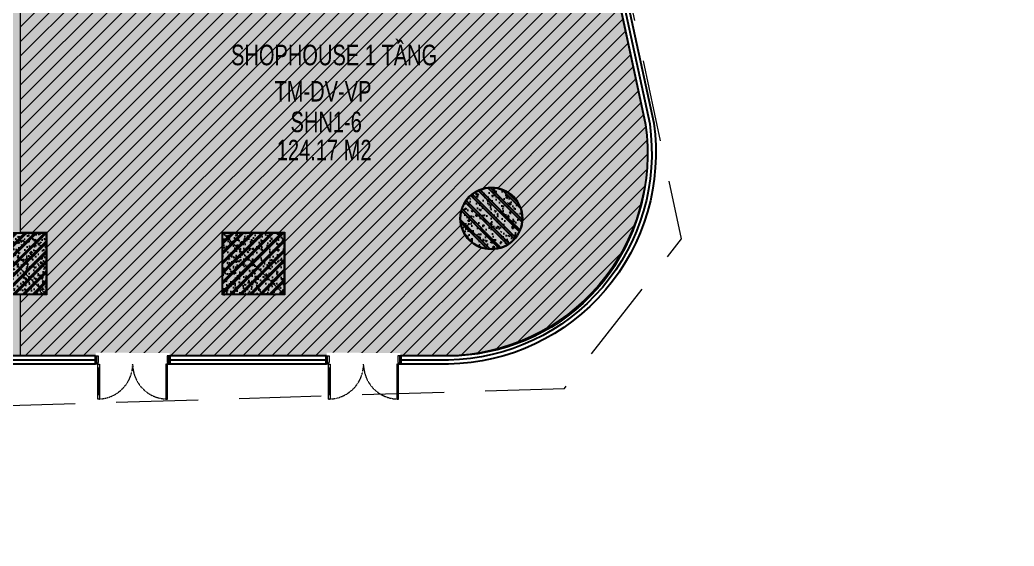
# Model space of a CAD drawing. Header units: millimetres. Extents: x -11451263 to 11578383104, y -507 to 1450429.
# Drawn here: x 11475341 to 11499575, y 1017327 to 1030145 of the extents above; entities that cross this region are included whole.
import ezdxf

# ---------------------------------------------------------------- set-up
doc = ezdxf.new("R2010")
doc.units = ezdxf.units.MM
doc.header["$MEASUREMENT"] = 0
doc.linetypes.add('DASH2-1', pattern=[3, 2, -1])
doc.linetypes.add('HIDDEN2', pattern=[0.1875, 0.125, -0.0625])
doc.layers.get('0').update_dxf_attribs({"linetype": 'CONTINUOUS', "lineweight": 13})
doc.layers.get('Defpoints').update_dxf_attribs({"color": 5, "linetype": 'CONTINUOUS', "lineweight": 13})
for name, color, linetype in [('A-GLAZ', 135, 'CONTINUOUS'), ('xref.asix of  podium$0$xref.asix of  podium$0$KC2-DIM', 251, 'CONTINUOUS'), ('xref.asix of  podium$0$xref.asix of  podium$0$KT-Net cot vach', 6, 'CONTINUOUS'), ('Xref.Asix of Basement B2$0$KT-Net cot vach', 6, 'CONTINUOUS')]:
    doc.layers.add(name, color=color, linetype=linetype)
for name, color, linetype, lineweight in [('CUA', 37, 'CONTINUOUS', 13), ('DO DIEN TICH THONG THUY', 141, 'CONTINUOUS', 13), ('KT-Chu viet', 255, 'CONTINUOUS', 20), ('KT-Chu viet 2', 6, 'CONTINUOUS', 20), ('KT-Kich thuoc', 159, 'CONTINUOUS', 18), ('KT-Net cat', 1, 'CONTINUOUS', 40), ('KT-Net to mau', 159, 'CONTINUOUS', 18)]:
    doc.layers.add(name, color=color, linetype=linetype, lineweight=lineweight)
doc.styles.add('Xref_ST_MBDV Cot vach 30.7.2022$0$Arial', font='arial.ttf', dxfattribs={"width": 0.7})
pattern_1 = [(49.99999999999999, (550, -550), (286.9040730403014, -25.10085399303804), [30, -330]), (355, (550, -550), (-55.50053344520001, 300.8768534800047), [24, -264]), (100.4514, (573.908672, -552.091736), (231.4037526856086, 275.7758168243814), [25.496076, -280.4568448]), (46.18420000000001, (550, -470), (426.8964194502578, -66.20760573160723), [45, -495]), (96.6356, (585.574698, -475.5173228), (373.8650822194813, 389.6471483601767), [38.2441152, -420.6852]), (351.1842, (550, -470), (373.8647780534509, 389.6474403701299), [36, -396]), (21, (590, -490), (238.7628208473847, -161.0475562661355), [30, -330]), (326.0000000000001, (590, -490), (97.32613276863269, 290.0600180187412), [24, -264]), (71.4514, (609.8968932, -503.4206424), (336.089051432596, 129.012198683981), [25.496076, -280.4568448]), (37.50000000000001, (550, -550), (4.863942126916267, 133.1575415325246), [0, -260.8, 0, -268, 0, -265]), (7.499999999999999, (550, -550), (105.2278149768594, 157.7646847529441), [0, -152.8, 0, -254.8, 0, -101]), (327.5, (460.8, -550), (213.5289744689636, -9.021948693751902), [0, -100, 0, -312, 0, -414]), (317.5, (420.8, -550), (233.2744677369545, 40.04199293292709), [0, -130, 0, -207.2, 0, -294]), (45, (550, -550), (-120.2081528017131, 120.2081528017131), []), (45, (550, -501), (-120.2081528017131, 120.2081528017131), [])]

# ---------------------------------------------------------------- blocks, each defined once
blk = doc.blocks.new('xref.asix of  podium$0$xref.asix of  podium$0$C1500')
at = {"layer": 'xref.asix of  podium$0$xref.asix of  podium$0$KT-Net cot vach'}
h = blk.add_hatch(dxfattribs=at)
h.set_pattern_fill('1BETONG2-BOP', color=250, scale=50, style=0, pattern_type=2)
h.set_pattern_definition([(49.99999999999999, (103512.2201552597, -41871.032165007), (358.6300913003767, -31.37606749129755), [37.5, -412.5]), (355, (103512.2201552597, -41871.032165007), (-69.3756668065, 376.0960668500059), [30, -330]), (100.4514, (103542.1059952597, -41873.64683500701), (289.2546908570108, 344.7197710304768), [31.870095, -350.571056]), (46.18420000000001, (103512.2201552597, -41771.032165007), (533.6205243128222, -82.75950716450905), [56.25, -618.75]), (96.6356, (103556.6885277597, -41777.928818507), (467.3313527743517, 487.0589354502209), [47.805144, -525.8565]), (351.1842, (103512.2201552597, -41771.032165007), (467.3309725668136, 487.0593004626623), [45, -495]), (21, (103562.2201552597, -41796.032165007), (298.4535260592309, -201.3094453326694), [37.5, -412.5]), (226, (103562.2201552597, -41796.032165007), (335.9410612363429, -182.7699045802956), [29.99999999999999, -329.9999999999999]), (71.4514, (103587.0912717597, -41812.807968007), (420.111314290745, 161.2652483549762), [31.870095, -350.571056]), (67.5, (103512.2201552597, -41871.032165007), (-77.95809165226936, 147.1872309201324), [0, -326, 0, -335, 0, -331.25]), (4.500000000000002, (103512.2201552597, -41871.032165007), (141.6754619393668, 190.0515942692064), [0, -191, 0, -318.5, 0, -126.25]), (327.5, (103400.7201552597, -41871.032165007), (266.9112180862045, -11.27743586718988), [0, -125, 0, -390, 0, -517.5]), (317.5, (103350.7201552597, -41871.032165007), (291.5930846711931, 50.05249116615887), [0, -162.5, 0, -259, 0, -367.5]), (315, (103512.2201552597, -41871.032165007), (150.2601910021414, 150.2601910021414), []), (315, (103512.2201552597, -41809.782165007), (150.2601910021414, 150.2601910021414), [])])
h.paths.add_polyline_path([(-2387.629219849594, 22.25616056041326, 1), (-887.6292198495939, 22.25616056041326, 1)])
at = {"color": 6, "ltscale": 0.25}
blk.add_circle((-1637.629219849594, 22.25616056041326), 749.9999999999657, dxfattribs=at)
blk = doc.blocks.new('*U111')
h = blk.add_hatch()
h.set_pattern_fill('VATLIEU04', color=250, scale=40, style=0, pattern_type=2)
h.set_pattern_definition(pattern_1)
h.paths.add_polyline_path([(-475, 475), (1025, 475), (1025, -1025), (-475, -1025)])
at = {"color": 6, "ltscale": 0.25}
blk.add_lwpolyline([(-475, 475), (1025, 475), (1025, -1025), (-475, -1025)], close=True, dxfattribs=at)
at = {"layer": 'Defpoints', "linetype": 'ByBlock', "ltscale": 30}
for p, q in [((1025, 475), (-475, -1025)), ((-475, 475), (1025, -1025))]:
    blk.add_line(p, q, dxfattribs=at)
blk = doc.blocks.new('*U116')
h = blk.add_hatch()
h.set_pattern_fill('VATLIEU04', color=250, scale=40, style=0, pattern_type=2)
h.set_pattern_definition(pattern_1)
h.paths.add_polyline_path([(-475, 475), (1025, 475), (1025, -1025), (-475, -1025)])
at = {"color": 6, "ltscale": 0.25}
blk.add_lwpolyline([(-475, 475), (1025, 475), (1025, -1025), (-475, -1025)], close=True, dxfattribs=at)
at = {"layer": 'Defpoints', "linetype": 'ByBlock', "ltscale": 30}
for p, q in [((1025, 475), (-475, -1025)), ((-475, 475), (1025, -1025))]:
    blk.add_line(p, q, dxfattribs=at)
blk = doc.blocks.new('xref.asix of  podium$0$xref.asix of  podium$0$MBCot-PN-flat-22')
at = {"layer": 'xref.asix of  podium$0$xref.asix of  podium$0$KC2-DIM'}
blk.add_blockref('xref.asix of  podium$0$xref.asix of  podium$0$C1500', (103274.4338641725, -32148.87277251796), dxfattribs=at)
at = {"layer": 'Xref.Asix of Basement B2$0$KT-Net cot vach'}
for name, p in [('*U111', (89761.80540549755, -32951.61682704068)), ('*U116', (95561.80540549755, -32951.6168270437))]:
    blk.add_blockref(name, p, dxfattribs=at)
blk = doc.blocks.new('*U252')
at = {"layer": 'CUA'}
for p, q in [((11477279.7652904, 1021659.265721966), (11477239.76529043, 1021659.264070475)), ((11477259.76529042, 1021659.26489622), (11477259.79212714, 1021009.264896922)), ((11478899.76528872, 1021659.332607334), (11478939.76528869, 1021659.334258825)), ((11478919.76528871, 1021659.33343308), (11478919.79212543, 1021009.333433781)), ((11477279.79212712, 1021009.265722667), (11477239.79212716, 1021009.264071177)), ((11478899.79212545, 1021009.332608036), (11478939.79212541, 1021009.334259526))]:
    blk.add_line(p, q, dxfattribs=at)
for points in [[(11477189.75290123, 1021959.336323082), (11477249.75290118, 1021959.338800318), (11477249.75951021, 1021799.264483228), (11477239.75951022, 1021799.264070356), (11477239.76116171, 1021759.26407039), (11477189.76116175, 1021759.262006027)], [(11478989.7528994, 1021959.410640158), (11478929.75289945, 1021959.408162922), (11478929.75950848, 1021799.333845833), (11478939.75950847, 1021799.334258705), (11478939.76115996, 1021759.334258739), (11478989.76115992, 1021759.336323103)], [(11477239.76116171, 1021759.26407039), (11477279.76116167, 1021759.26572188), (11477279.79625585, 1020909.265722752), (11477239.79625588, 1020909.264071262)], [(11478939.76115996, 1021759.334258739), (11478899.76116, 1021759.332607249), (11478899.79625417, 1020909.332608121), (11478939.79625414, 1020909.334259612)]]:
    blk.add_lwpolyline(points, close=True, dxfattribs=at)
at = {"layer": 'CUA', "linetype": 'HIDDEN2'}
for centre, radius, start, end in [((11477239.76116171, 1021759.26407039), 849.9999998530715, 270.0024048669189, 0.002365586658900835), ((11478939.76115997, 1021759.334258741), 849.9999998541882, 180.0023655866589, 270.0023263197432)]:
    blk.add_arc(centre, radius, start, end, dxfattribs=at)
blk = doc.blocks.new('KHHFG-flat-45')
blk.add_wipeout([(-1884.3084356654433, 79.61530733713857), (-1884.162269653752, -238.4600480737863), (-84.11101673543419, -264.06321000750177), (-84.2836583703754, 70.29762198869139)]).dxf.layer = 'KT-Kich thuoc'
at = {"layer": 'KT-Net cat'}
for p, q in [((-1884.16385435313, -200.0777921419358), (-1884.172111805528, -0.07779231236781925)), ((-84.16385588608682, -200.0034750658087), (-84.172113340348, -0.003475236357189715))]:
    blk.add_line(p, q, dxfattribs=at)
at = {"layer": 'CUA'}
blk.add_blockref('*U252', (-11479073.92866086, -1021959.339798319), dxfattribs=at)
blk = doc.blocks.new('*U254')
at = {"layer": 'CUA'}
for p, q in [((11482906.73330616, 1021659.265721966), (11482866.73330619, 1021659.264070475)), ((11482886.73330617, 1021659.26489622), (11482886.76014289, 1021009.264896922)), ((11484526.73330448, 1021659.332607334), (11484566.73330445, 1021659.334258825)), ((11484546.73330446, 1021659.33343308), (11484546.76014119, 1021009.333433781)), ((11482906.76014288, 1021009.265722667), (11482866.76014291, 1021009.264071177)), ((11484526.7601412, 1021009.332608036), (11484566.76014117, 1021009.334259526))]:
    blk.add_line(p, q, dxfattribs=at)
for points in [[(11482816.72091698, 1021959.336323082), (11482876.72091693, 1021959.338800318), (11482876.72752596, 1021799.264483228), (11482866.72752597, 1021799.264070356), (11482866.72917746, 1021759.26407039), (11482816.72917751, 1021759.262006027)], [(11484616.72091516, 1021959.410640158), (11484556.72091521, 1021959.408162922), (11484556.72752424, 1021799.333845833), (11484566.72752423, 1021799.334258705), (11484566.72917572, 1021759.334258739), (11484616.72917568, 1021759.336323103)], [(11482866.72917746, 1021759.26407039), (11482906.72917743, 1021759.26572188), (11482906.7642716, 1020909.265722752), (11482866.76427164, 1020909.264071262)], [(11484566.72917572, 1021759.334258739), (11484526.72917575, 1021759.332607249), (11484526.76426993, 1020909.332608121), (11484566.7642699, 1020909.334259612)]]:
    blk.add_lwpolyline(points, close=True, dxfattribs=at)
at = {"layer": 'CUA', "linetype": 'HIDDEN2'}
for centre, radius, start, end in [((11482866.72917746, 1021759.26407039), 849.9999998530715, 270.0024048669189, 0.002365586658900835), ((11484566.72917572, 1021759.334258741), 849.9999998541882, 180.0023655866589, 270.0023263197432)]:
    blk.add_arc(centre, radius, start, end, dxfattribs=at)
blk = doc.blocks.new('KHHFG-flat-46')
blk.add_wipeout([(-1884.3084356654433, 79.61530733713857), (-1884.162269653752, -238.4600480737863), (-84.11101673543419, -264.06321000750177), (-84.2836583703754, 70.29762198869139)]).dxf.layer = 'KT-Kich thuoc'
at = {"layer": 'KT-Net cat'}
for p, q in [((-1884.16385435313, -200.0777921419358), (-1884.172111805528, -0.07779231236781925)), ((-84.16385588608682, -200.0034750658087), (-84.172113340348, -0.003475236357189715))]:
    blk.add_line(p, q, dxfattribs=at)
at = {"layer": 'CUA'}
blk.add_blockref('*U254', (-11484700.89667662, -1021959.339798319), dxfattribs=at)
blk = doc.blocks.new('WWW')
at = {"layer": 'Defpoints', "linetype": 'DASH2-1', "lineweight": 13, "ltscale": 1000, "flags": 128}
blk.add_lwpolyline([(11429816.83619249, 1022160.11654377), (11450185.49670112, 1019986.391927242), (11488615.66733754, 1021167.255579472), (11491469.21243858, 1024811.360972404), (11462655.78743005, 1159053.890039921), (11457975.31629252, 1176930.890178204), (11455625.97722399, 1177744.852323532), (11446686.1578691, 1170981.351434231), (11423166.61122441, 1153069.948107719), (11399484.09766066, 1135982.713739872, 0.6848770391193201), (11429816.83619249, 1022160.116543293)], format="xyb", dxfattribs=at)
blk = doc.blocks.new('jghhjkghjkgj')
at = {"true_color": 0xf28888}
h = blk.add_hatch(color=11, dxfattribs=at)
h.dxf.hatch_style = 1
edge = h.paths.add_edge_path()
edge.add_line((11466283.08677676, 1045159.335215801), (11466283.08677676, 1032759.335220281))
edge.add_line((11466283.08677676, 1032759.335220281), (11454833.10188411, 1032759.335211071))
edge.add_line((11454833.10188411, 1032759.335211071), (11454833.10188672, 1032759.335226902))
edge.add_line((11454833.10188672, 1032759.335226902), (11446133.10186902, 1032759.3352269))
edge.add_line((11446133.10186902, 1032759.3352269), (11446133.10186902, 1033609.887757531))
edge.add_line((11446133.10186902, 1033609.887757531), (11445918.34170108, 1034231.933613925))
edge.add_line((11445918.34170108, 1034231.933613925), (11441901.02721401, 1032844.963307458))
edge.add_line((11441901.02721401, 1032844.963307458), (11442357.91166952, 1031521.612310319))
edge.add_line((11442357.91166952, 1031521.612310319), (11437915.23475826, 1029987.786419866))
edge.add_line((11437915.23475826, 1029987.786419866), (11437458.35030321, 1031311.137415706))
edge.add_line((11437458.35030321, 1031311.137415706), (11434312.39998763, 1030200.561528921))
edge.add_line((11434312.39998763, 1030200.561528921), (11435976.77098569, 1025390.916321477))
edge.add_arc((11440657.9651616, 1026868.049281125), 4908.716807176173, 197.5128920587287, 269.9282477989292)
edge.add_line((11440651.81791748, 1021959.336323082), (11485787.3255549, 1021959.335528439))
edge.add_arc((11485787.3255549, 1026814.91715749), 4855.581629050896, 270, 361.0120359737786)
edge.add_arc((11484052.80172972, 1026784.276452285), 6590.376070164582, 1.012035973778448, 7.072161650935872)
edge.add_line((11490593.03739566, 1027595.679052872), (11489889.44111853, 1030859.31749462))
edge.add_line((11489889.44111853, 1030859.31749462), (11485433.10186893, 1030859.31749462))
edge.add_line((11485433.10186893, 1030859.31749462), (11482533.20086868, 1030859.324810097))
edge.add_line((11482533.20086868, 1030859.324810097), (11475333.10290397, 1030859.310179142))
edge.add_line((11475333.10290397, 1030859.310179142), (11475333.10290397, 1032759.16139457))
edge.add_line((11475333.10290397, 1032759.16139457), (11475083.10187549, 1032759.335220757))
edge.add_line((11475083.10187549, 1032759.335220757), (11475083.10187549, 1043199.335220757))
edge.add_line((11475083.10187549, 1043199.335220757), (11475083.08677676, 1044046.175538429))
edge.add_line((11475083.08677676, 1044046.175538429), (11475083.08677676, 1045159.336010444))
edge.add_line((11475083.08677676, 1045159.336010444), (11466283.08677676, 1045159.335215801))
at = {"elevation": -7.59479239525951e-05}
blk.add_lwpolyline([(11440651.81791748, 1021959.336323082), (11485787.3255549, 1021959.335528439, 0.4193965546108029), (11490642.14974679, 1026900.678583609, 0.0264484510290984), (11490593.03739566, 1027595.679052872), (11489889.44111853, 1030859.31749462), (11489889.44111853, 1030859.31749462), (11485433.10186893, 1030859.31749462), (11482533.20086868, 1030859.324810097), (11475333.10290397, 1030859.310179142)], format="xyb", dxfattribs=at)

msp = doc.modelspace()

# ---------------------------------------------------------------- hatches: boundary and pattern name
at = {"layer": 'DO DIEN TICH THONG THUY'}
h = msp.add_hatch(dxfattribs=at)
h.set_pattern_fill('ANSI31', color=256, scale=2000)
h.set_pattern_definition([(45, (0, 0), (-176.7766952966369, 176.7766952966369), [])])
h.paths.add_polyline_path([(11480268.10261971, 1024974.335012293), (11481798.10261971, 1024974.335012293), (11481798.10261971, 1023444.335012293), (11480268.10261971, 1023444.335012293)], flags=16)
edge = h.paths.add_edge_path(flags=16)
edge.add_arc((11486833.10185854, 1025309.33522738), 765, 0, 360)
edge = h.paths.add_edge_path()
edge.add_line((11489892.67160586, 1030844.335273148), (11475348.10186923, 1030844.335273148))
edge.add_line((11475348.10186923, 1030844.335273148), (11475348.10186902, 1024974.335012296))
edge.add_line((11475348.10186902, 1024974.335012296), (11475998.10261971, 1024974.335012296))
edge.add_line((11475998.10261971, 1024974.335012296), (11475998.10261971, 1023444.335012296))
edge.add_line((11475998.10261971, 1023444.335012296), (11475348.10186902, 1023444.335012296))
edge.add_line((11475348.10186902, 1023444.335012296), (11475348.10186902, 1021959.336323082))
edge.add_line((11475348.10186902, 1021959.336323082), (11485787.32657747, 1021959.336323082))
edge.add_arc((11485700.03677858, 1026900.679378252), 4942.113990780118, 271.0120359737464, 368.0841976248149)
edge.add_line((11490593.03841823, 1027595.679847516), (11489892.67160586, 1030844.335273148))

# ---------------------------------------------------------------- linework, layer by layer
at = {"layer": 'A-GLAZ'}
for points in [[(11489846.32031227, 1031059.336010941), (11490593.03841823, 1027595.679847516, -0.4508459645649955), (11485787.32657747, 1021959.336323082), (11440651.81791748, 1021959.336323082, -0.3269245432215398), (11435976.77098569, 1025390.916321477), (11431468.65610213, 1038418.320169336, 0.4276918106004188), (11415697.60093426, 1044791.594143705), (11415409.6888013, 1044692.26196698)], [(11489948.6211238, 1031059.320596562), (11490691.53976418, 1027613.288275749, -0.4511126140275254), (11485788.20534503, 1021859.336323082), (11440651.75561756, 1021859.336323082, -0.3268516886257801), (11435881.82200773, 1025359.50673009), (11431374.89688185, 1038383.472454897, 0.4277510049414529), (11415734.57754292, 1044698.567133444), (11415442.3619276, 1044597.750218072)], [(11490047.26015369, 1031076.290377068), (11490790.03372707, 1027630.930950333, -0.4513714951595503), (11485789.07544007, 1021759.336323082), (11440651.69393651, 1021759.336323082, -0.3267809868965265), (11435786.87747394, 1025328.084296106), (11431281.14085342, 1038348.615516748, 0.427810969143063), (11415771.57293542, 1044605.546603768), (11415474.88462918, 1044502.980154485)]]:
    msp.add_lwpolyline(points, format="xyb", dxfattribs=at)
at = {"layer": 'DO DIEN TICH THONG THUY'}
msp.add_lwpolyline([(11489892.67160586, 1030844.335273148), (11475348.10186923, 1030844.335273148), (11475348.10186902, 1024974.335012296), (11475998.10261971, 1024974.335012296), (11475998.10261971, 1023444.335012296), (11475348.10186902, 1023444.335012296), (11475348.10186902, 1021959.336323082), (11485787.32657747, 1021959.336323082, 0.450845964565103), (11490593.03841823, 1027595.679847516)], format="xyb", close=True, dxfattribs=at)
msp.add_lwpolyline([(11480268.10261971, 1024974.335012293), (11481798.10261971, 1024974.335012293), (11481798.10261971, 1023444.335012293), (11480268.10261971, 1023444.335012293)], close=True, dxfattribs=at)
msp.add_circle((11486833.10185854, 1025309.33522738), 765, dxfattribs=at)

# ---------------------------------------------------------------- block references
at = {"layer": 'KT-Net to mau'}
msp.add_blockref('jghhjkghjkgj', (-0.0001486800611019135, 0.003101942013017833, 4.458499265995849e-05), dxfattribs=at)
at = {"layer": 'xref.asix of  podium$0$xref.asix of  podium$0$KC2-DIM'}
msp.add_blockref('xref.asix of  podium$0$xref.asix of  podium$0$MBCot-PN-flat-22', (11385196.29721421, 1057435.951839337), dxfattribs=at)

# ---------------------------------------------------------------- texts
at = {"layer": 'KT-Chu viet', "style": 'Xref_ST_MBDV Cot vach 30.7.2022$0$Arial', "width": 0.7}
msp.add_text('TM-DV-VP', height=500, dxfattribs=at).set_placement((11481546.59630547, 1028156.641959804))
at = {"layer": 'KT-Chu viet', "color": 124, "insert": (11482806.24138218, 1027909.948764852), "char_height": 500, "width": 5339.45268739584, "attachment_point": 2, "style": 'Xref_ST_MBDV Cot vach 30.7.2022$0$Arial'}
msp.add_mtext('SHN1-6', dxfattribs=at)
at = {"layer": 'KT-Chu viet', "insert": (11482757.58900141, 1027224.454632479), "char_height": 500, "width": 5339.45268739584, "attachment_point": 2, "style": 'Xref_ST_MBDV Cot vach 30.7.2022$0$Arial'}
msp.add_mtext('124.17 M2', dxfattribs=at)
at = {"layer": 'KT-Chu viet 2', "insert": (11482999.9083891, 1029539.973622644), "char_height": 500, "width": 5339.45268739584, "attachment_point": 2, "style": 'Xref_ST_MBDV Cot vach 30.7.2022$0$Arial'}
msp.add_mtext('SHOPHOUSE 1 TẦNG', dxfattribs=at)

# ---------------------------------------------------------------- next in the draw order: block references
at = {"layer": 'KT-Net cat'}
for name, p in [('KHHFG-flat-45', (11479073.92866086, 1021959.339798319)), ('KHHFG-flat-46', (11484700.89667662, 1021959.339798319))]:
    msp.add_blockref(name, p, dxfattribs=at)

# ---------------------------------------------------------------- next in the draw order: block references
at = {"layer": 'KT-Kich thuoc'}
msp.add_blockref('WWW', (0, 0), dxfattribs=at)

doc.saveas('drawing.dxf')
